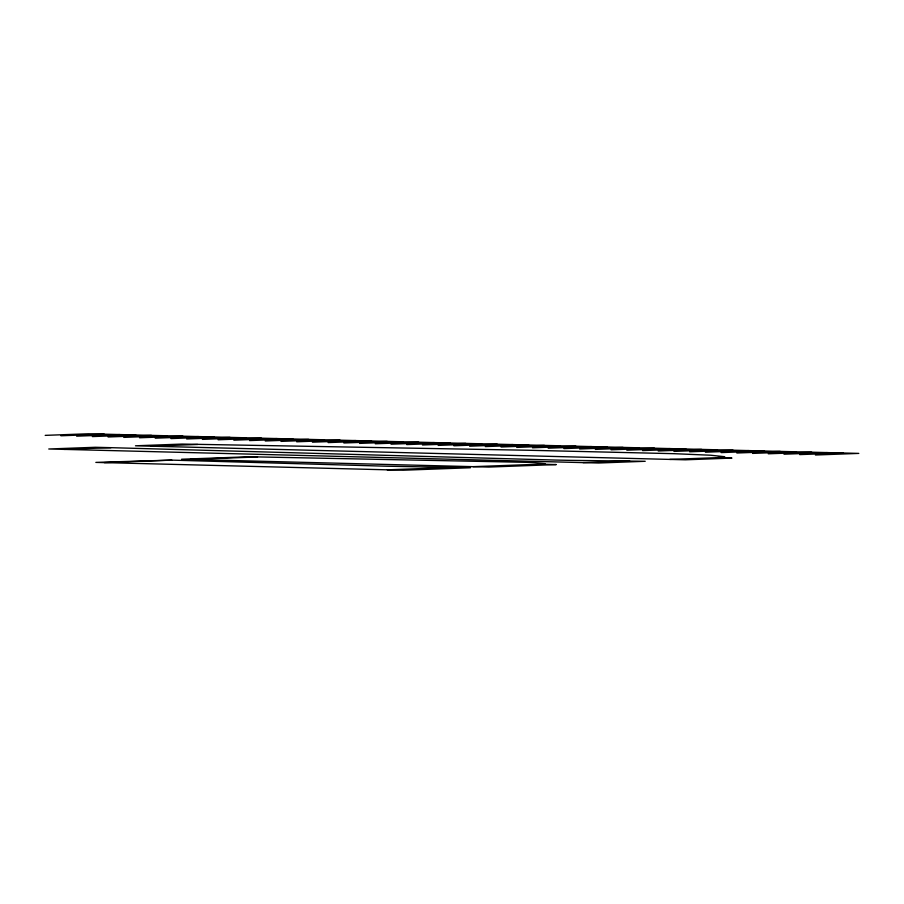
<?xml version="1.0" encoding="UTF-8"?>
<svg xmlns="http://www.w3.org/2000/svg" width="904" height="904" viewBox="0 0 904 904"><rect width="100%" height="100%" fill="white"/><g stroke="black" fill="none" stroke-linecap="round" stroke-linejoin="round"><path stroke-width="1.36" d="M540.513 464.17L545.055 463.65L534.4 462.667A340.22 8.904 -1.3 0 0 527.382 462.351L249.075 456.746L181.602 459.232L488.759 467.063L556.231 464.577L540.513 464.17L473.041 466.667M716.386 457.695L724.714 456.723L710.804 455.232L674.022 453.684L528.139 450.248L182.088 444.067L135.487 445.796L685.345 459.808L731.946 458.091L716.386 457.695L669.785 459.413M45.2 435.366L88.569 433.773L858.8 453.401L815.431 455.006M60.918 435.773L104.288 434.169M76.637 436.169L120.006 434.575M92.355 436.575L135.724 434.971M108.073 436.971L151.443 435.378M123.791 437.378L167.161 435.773M139.51 437.773L182.879 436.169M155.228 438.18L198.597 436.575M170.958 438.576L214.316 436.971M186.676 438.971L230.034 437.378M202.394 439.378L245.752 437.773M218.113 439.773L261.471 438.18M233.831 440.18L277.189 438.576M249.549 440.576L292.919 438.982M265.267 440.982L308.637 439.378M64.32 449.39L110.921 447.672L554.988 460.046A1226.457 32.103 -1.3 0 0 569.057 460.339L645.219 461.289L598.617 463.006L48.759 448.994L95.361 447.277L110.921 447.672M151.047 446.192L197.66 444.463M280.986 441.378L324.355 439.785M296.704 441.785L340.073 440.18M312.422 442.18L355.792 440.576M328.141 442.587L371.51 440.982M343.859 442.983L387.228 441.378M359.577 443.389L402.947 441.785M375.296 443.785L418.665 442.18M391.025 444.18L434.383 442.587M406.743 444.587L450.102 442.983M422.462 444.983L465.82 443.389M438.18 445.389L481.538 443.785M453.898 445.785L497.256 444.192M469.617 446.192L512.975 444.587M485.335 446.587L528.704 444.994M501.053 446.994L544.423 445.389M104.333 462.622L171.805 460.125L386.822 466.215L470.475 467.741L403.003 470.227L95.847 462.396L171.805 460.125M190.089 459.447L257.561 456.961M516.772 447.39L560.141 445.785M532.49 447.796L575.859 446.192M548.208 448.192L591.578 446.587M563.926 448.599L607.296 446.994M579.645 448.994L623.014 447.39M595.363 449.39L638.732 447.796M611.081 449.796L654.451 448.192M626.811 450.192L670.169 448.599M642.529 450.599L685.887 448.994M658.248 450.994L701.606 449.401M673.966 451.401L717.324 449.796M689.684 451.797L733.042 450.203M705.402 452.203L748.772 450.599M721.121 452.599L764.49 450.994M736.839 453.006L780.208 451.401M752.557 453.401L795.927 451.797M768.276 453.797L811.645 452.203M783.994 454.203L827.363 452.599M387.285 469.831L454.757 467.334M583.057 462.611L629.659 460.893M799.712 454.599L843.082 453.006"/></g></svg>
